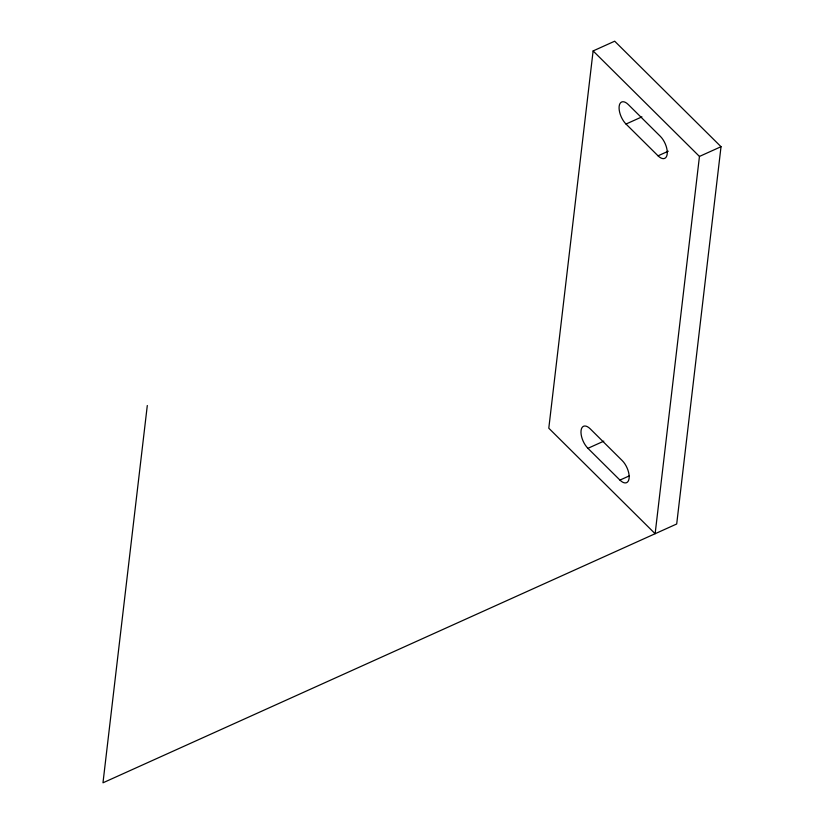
<?xml version="1.0" encoding="UTF-8"?>
<svg xmlns="http://www.w3.org/2000/svg" width="824" height="824" viewBox="0 0 824 824"><rect width="100%" height="100%" fill="white"/><g stroke="black" fill="none" stroke-linecap="round" stroke-linejoin="round"><path stroke-width="1.24" d="M147.3 405.511L102.979 782.8L676.7 523.992L721.021 146.703L614.683 41.2L593.115 50.934L548.794 428.212L655.131 533.725L699.452 156.436L593.115 50.934M626.013 124.043L658.046 155.818A13.483 6.458 65.7 0 0 667.193 154.026A13.483 6.458 65.7 0 0 660.333 136.331L628.3 104.555A13.483 6.458 65.7 0 0 619.154 106.347A13.483 6.458 65.7 0 0 626.013 124.043L641.906 116.874M658.046 155.818L668.264 151.214M699.452 156.436L721.021 146.703M587.924 448.318L619.947 480.093A13.483 6.458 65.7 0 0 629.103 478.301A13.483 6.458 65.7 0 0 622.233 460.606L590.211 428.83A13.483 6.458 65.7 0 0 581.054 430.633A13.483 6.458 65.7 0 0 587.924 448.318L603.817 441.149M619.947 480.093L629.031 476.004"/></g></svg>
